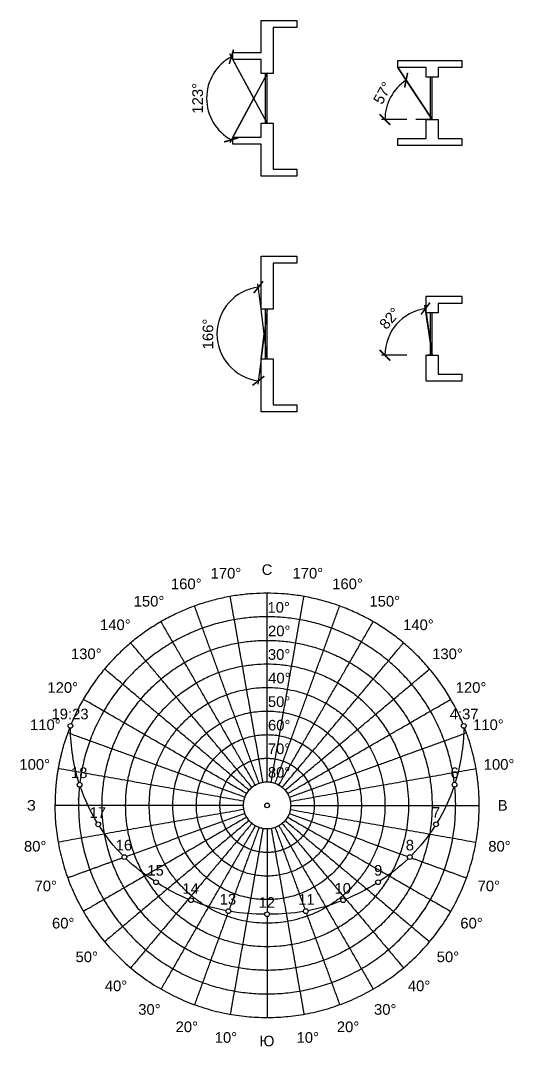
# Model space of a CAD drawing. Header units: metres. Extents: x -136 to 1605, y -2105 to 333.
# Drawn here: x -104.6 to 104.5, y -102.3 to 333 of the extents above; entities that cross this region are included whole.
import ezdxf

# ---------------------------------------------------------------- set-up
doc = ezdxf.new("R2010")
doc.units = ezdxf.units.M
doc.layers.add('118', color=7, linetype='Continuous', true_color=0x000000)
doc.styles.add('Meters Architectural', font='arial.ttf')
doc.dimstyles.new('Meters Architectural', dxfattribs={"dimscale": 1.5, "dimtxt": 3, "dimasz": 3, "dimexe": 1, "dimexo": 0.5, "dimgap": 1, "dimtad": 1, "dimtoh": 1, "dimdec": 0, "dimzin": 1, "dimdsep": 46, "dimtxsty": 'Meters Architectural', "dimblk": 'ARCHTICK', "dimcen": 3, "dimdle": 1.5, "dimadec": 0, "dimazin": 1, "dimtfac": 1, "dimtdec": 4, "dimtix": 1, "dimtofl": 0, "dimtmove": 1, "dimatfit": 3, "dimldrblk": 'OPEN90', "dimfxl": 1, "dimtolj": 1, "dimtzin": 1, "dimarcsym": 0})

# ---------------------------------------------------------------- blocks, each defined once
blk = doc.blocks.new('_ArchTick')
at = {"color": 0, "linetype": 'ByBlock', "const_width": 0.15}
blk.add_lwpolyline([(-0.5, -0.5), (0.5, 0.5)], dxfattribs=at)
blk = doc.blocks.new('*D27')
at = {"layer": '118', "color": 0, "lineweight": -2}
for p, q in [((64.07, 299.97), (58.14, 308.93)), ((59.25, 291), (48.5, 291))]:
    blk.add_line(p, q, dxfattribs=at)
blk.add_arc((70, 291), 20, 123.4792, 180, dxfattribs=at)
at = {"layer": 'Defpoints', "color": 0}
for p in [(54.17, 303.23), (64.48, 299.34), (60, 291), (70, 291), (70, 291)]:
    blk.add_point(p, dxfattribs=at)
at = {"layer": '118', "color": 0, "lineweight": -2, "xscale": 4.5, "yscale": 4.5, "zscale": 4.5}
for p, rotation in [((58.97, 307.68), 33.47920073008607), ((50, 291), 270)]:
    blk.add_blockref('_ArchTick', p, dxfattribs=dict(at, rotation=rotation))
at = {"layer": '118', "color": 0, "insert": (49.05, 302.26), "char_height": 4.5, "attachment_point": 5, "rotation": 61.7396, "style": 'Meters Architectural'}
blk.add_mtext('\\A1;57%%d', dxfattribs=at)
blk = doc.blocks.new('_Open90')
at = {"color": 0, "linetype": 'ByBlock', "lineweight": -2}
for p, q in [((0, 0), (-1, 0)), ((-0.5, 0.5), (0, 0)), ((0, 0), (-0.5, -0.5))]:
    blk.add_line(p, q, dxfattribs=at)
blk = doc.blocks.new('*D28')
at = {"layer": '118', "color": 0, "lineweight": -2}
for p, q in [((68.49, 201.64), (66.98, 212.29)), ((59.25, 191), (48.5, 191))]:
    blk.add_line(p, q, dxfattribs=at)
blk.add_arc((70, 191), 20, 98.0632, 180, dxfattribs=at)
at = {"layer": 'Defpoints', "color": 0}
for p in [(58.42, 207.31), (68.6, 200.9), (60, 191), (70, 191), (70, 191)]:
    blk.add_point(p, dxfattribs=at)
at = {"layer": '118', "color": 0, "lineweight": -2, "xscale": 4.5, "yscale": 4.5, "zscale": 4.5}
for p, rotation in [((67.19, 210.8), 8.06324616569725), ((50, 191), 270)]:
    blk.add_blockref('_ArchTick', p, dxfattribs=dict(at, rotation=rotation))
at = {"layer": '118', "color": 0, "insert": (52.03, 206.6), "char_height": 4.5, "attachment_point": 5, "rotation": 49.0316, "style": 'Meters Architectural'}
blk.add_mtext('\\A1;82%%d', dxfattribs=at)
blk = doc.blocks.new('*D29')
at = {"layer": '118', "color": 0, "lineweight": -2}
for p, q in [((-10.76, 309.46), (-15.86, 318.93)), ((-10.76, 290.54), (-15.86, 281.07))]:
    blk.add_line(p, q, dxfattribs=at)
blk.add_arc((-5.66, 300), 20, 118.3197, 241.6803, dxfattribs=at)
at = {"layer": 'Defpoints', "color": 0}
for p in [(-24.38, 307.02), (-10.4, 308.8), (-5.66, 300), (-5.66, 300), (-10.4, 291.2)]:
    blk.add_point(p, dxfattribs=at)
at = {"layer": '118', "color": 0, "lineweight": -2, "xscale": 4.5, "yscale": 4.5, "zscale": 4.5}
for p, rotation in [((-15.15, 317.61), 28.31973416197105), ((-15.15, 282.39), 331.680265838029)]:
    blk.add_blockref('_ArchTick', p, dxfattribs=dict(at, rotation=rotation))
at = {"layer": '118', "color": 0, "insert": (-29.46, 300), "char_height": 4.5, "attachment_point": 5, "rotation": 90, "style": 'Meters Architectural'}
blk.add_mtext('\\A1;123%%d', dxfattribs=at)
blk = doc.blocks.new('*D30')
at = {"layer": '118', "color": 0, "lineweight": -2}
for p, q in [((-2.57, 210.67), (-3.87, 221.34)), ((-2.57, 189.33), (-3.87, 178.66))]:
    blk.add_line(p, q, dxfattribs=at)
blk.add_arc((-1.27, 200), 20, 96.9234, 263.0766, dxfattribs=at)
at = {"layer": 'Defpoints', "color": 0}
for p in [(-18.98, 209.29), (-2.48, 209.93), (-1.27, 200), (-1.27, 200), (-2.48, 190.07)]:
    blk.add_point(p, dxfattribs=at)
at = {"layer": '118', "color": 0, "lineweight": -2, "xscale": 4.5, "yscale": 4.5, "zscale": 4.5}
for p, rotation in [((-3.69, 219.85), 6.923448914810548), ((-3.69, 180.15), 353.0765510851895)]:
    blk.add_blockref('_ArchTick', p, dxfattribs=dict(at, rotation=rotation))
at = {"layer": '118', "color": 0, "insert": (-25.07, 200), "char_height": 4.5, "attachment_point": 5, "rotation": 90, "style": 'Meters Architectural'}
blk.add_mtext('\\A1;166%%d', dxfattribs=at)

msp = doc.modelspace()

# ---------------------------------------------------------------- linework, layer by layer
at = {"layer": '118'}
for p, q in [((0, 289.5), (-14.55, 316.5)), ((0, 310.5), (-14.55, 283.5)), ((70, 291), (55.45, 313)), ((0, 189.5), (-2.55, 210.5)), ((0, 210.5), (-2.55, 189.5)), ((70, 191), (67.45, 209))]:
    msp.add_line(p, q, dxfattribs=at)
for points in [[(2.55, 310.5), (-2.55, 310.5), (-2.55, 316.5), (-14.55, 316.5), (-14.55, 319.5), (-2.55, 319.5), (-2.55, 333), (12.55, 333), (12.55, 330), (2.55, 330)], [(72.55, 309), (67.45, 309), (67.45, 313), (55.45, 313), (55.45, 316), (72.55, 316), (82.55, 316), (82.55, 313), (72.55, 313)], [(-2.55, 289.5), (2.55, 289.5), (2.55, 270), (12.55, 270), (12.55, 267), (-2.55, 267), (-2.55, 280.5), (-14.55, 280.5), (-14.55, 283.5), (-2.55, 283.5)], [(67.45, 291), (72.55, 291), (72.55, 283), (82.55, 283), (82.55, 280), (72.55, 280), (55.45, 280), (55.45, 283), (67.45, 283)], [(2.55, 210.5), (-2.55, 210.5), (-2.55, 233), (12.55, 233), (12.55, 230), (2.55, 230)], [(72.55, 209), (67.45, 209), (67.45, 213), (67.45, 216), (82.55, 216), (82.55, 213), (72.55, 213)], [(-2.55, 189.5), (2.55, 189.5), (2.55, 170), (12.55, 170), (12.55, 167), (-2.55, 167)], [(67.45, 191), (72.55, 191), (72.55, 183), (82.55, 183), (82.55, 180), (67.45, 180), (67.45, 183)]]:
    msp.add_lwpolyline(points, close=True, dxfattribs=at)
for points in [[(-14.55, 283.5), (-5.66, 300), (-14.55, 316.5)], [(55.45, 313), (70, 291), (63.05, 291)], [(-2.55, 189.5), (-1.27, 200), (-2.55, 210.5)], [(67.45, 209), (70, 191), (67.72, 191)]]:
    msp.add_lwpolyline(points, dxfattribs=at)
for centre in [(-83.45, 33.71), (83.45, 33.71), (-79.52, 8.78), (79.52, 8.78), (0, 0), (-71.65, -8.04), (71.65, -8.04), (-60.55, -21.92), (60.55, -21.92), (-47.11, -32.62), (47.11, -32.62), (-32.26, -40.27), (32.26, -40.27), (-16.43, -44.89), (0, -46.2), (16.43, -44.89)]:
    msp.add_circle(centre, 1, dxfattribs=at)
for points, degree in [([(0, 310.5), (-0.42, 310.5), (-0.85, 310.5)], 2), ([(-0.85, 310.5), (-0.85, 300), (-0.85, 289.5)], 2), ([(0, 289.5), (0, 300), (0, 310.5)], 2), ([(70, 309), (69.58, 309), (69.15, 309)], 2), ([(69.15, 309), (69.15, 300), (69.15, 291)], 2), ([(70, 291), (70, 300), (70, 309)], 2), ([(-0.85, 289.5), (-0.42, 289.5), (0, 289.5)], 2), ([(69.15, 291), (69.58, 291), (70, 291)], 2), ([(0, 210.5), (-0.42, 210.5), (-0.85, 210.5)], 2), ([(-0.85, 210.5), (-0.85, 200), (-0.85, 189.5)], 2), ([(0, 189.5), (0, 200), (0, 210.5)], 2), ([(70, 209), (69.58, 209), (69.15, 209)], 2), ([(69.15, 209), (69.15, 200), (69.15, 191)], 2), ([(70, 191), (70, 200), (70, 209)], 2), ([(-0.85, 189.5), (-0.42, 189.5), (0, 189.5)], 2), ([(69.15, 191), (69.58, 191), (70, 191)], 2), ([(-1.74, 9.85), (-8.68, 49.24), (-15.63, 88.63)], 2), ([(0, 10), (0, 50), (0, 90)], 2), ([(1.74, 9.85), (8.68, 49.24), (15.63, 88.63)], 2), ([(-3.42, 9.4), (-17.1, 46.98), (-30.78, 84.57)], 2), ([(3.42, 9.4), (17.1, 46.98), (30.78, 84.57)], 2), ([(-5, 8.66), (-25, 43.3), (-45, 77.94)], 2), ([(5, 8.66), (25, 43.3), (45, 77.94)], 2), ([(-6.43, 7.66), (-32.14, 38.3), (-57.85, 68.94)], 2), ([(6.43, 7.66), (32.14, 38.3), (57.85, 68.94)], 2), ([(-7.66, 6.43), (-38.3, 32.14), (-68.94, 57.85)], 2), ([(7.66, 6.43), (38.3, 32.14), (68.94, 57.85)], 2), ([(-8.66, 5), (-43.3, 25), (-77.94, 45)], 2), ([(8.66, 5), (43.3, 25), (77.94, 45)], 2), ([(-9.4, 3.42), (-46.98, 17.1), (-84.57, 30.78)], 2), ([(-79.82, 9.73), (-82.14, 17.16), (-83.34, 24.96), (-83.44, 32.71)], 3), ([(9.4, 3.42), (46.98, 17.1), (84.57, 30.78)], 2), ([(83.44, 32.71), (83.34, 24.96), (82.14, 17.16), (79.82, 9.73)], 3), ([(-9.85, 1.74), (-49.24, 8.68), (-88.63, 15.63)], 2), ([(9.85, 1.74), (49.24, 8.68), (88.63, 15.63)], 2), ([(-72.18, -7.19), (-75.05, -2.45), (-77.41, 2.58), (-79.2, 7.83)], 3), ([(79.2, 7.83), (77.41, 2.58), (75.05, -2.45), (72.18, -7.19)], 3), ([(-10, 0), (-50, 0), (-90, 0)], 2), ([(10, 0), (50, 0), (90, 0)], 2), ([(-9.85, -1.74), (-49.24, -8.68), (-88.63, -15.63)], 2), ([(-9.4, -3.42), (-34.49, -12.55), (-59.58, -21.69)], 2), ([(9.4, -3.42), (34.49, -12.55), (59.58, -21.69)], 2), ([(9.85, -1.74), (49.24, -8.68), (88.63, -15.63)], 2), ([(-8.66, -5), (-43.3, -25), (-77.94, -45)], 2), ([(-7.66, -6.43), (-38.3, -32.14), (-68.94, -57.85)], 2), ([(-6.43, -7.66), (-32.14, -38.3), (-57.85, -68.94)], 2), ([(-5, -8.66), (-25, -43.3), (-45, -77.94)], 2), ([(5, -8.66), (25, -43.3), (45, -77.94)], 2), ([(6.43, -7.66), (32.14, -38.3), (57.85, -68.94)], 2), ([(7.66, -6.43), (38.3, -32.14), (68.94, -57.85)], 2), ([(8.66, -5), (43.3, -25), (77.94, -45)], 2), ([(-61.26, -21.21), (-64.96, -17.46), (-68.26, -13.31), (-71.12, -8.88)], 3), ([(-3.42, -9.4), (-9.71, -26.69), (-16.01, -43.98)], 2), ([(-1.74, -9.85), (-8.68, -49.24), (-15.63, -88.63)], 2), ([(0, -10), (0, -27.6), (0, -45.2)], 2), ([(1.74, -9.85), (8.68, -49.24), (15.63, -88.63)], 2), ([(3.42, -9.4), (9.71, -26.69), (16.01, -43.98)], 2), ([(71.12, -8.88), (68.26, -13.31), (64.96, -17.46), (61.26, -21.21)], 3), ([(-61.45, -22.37), (-73.01, -26.57), (-84.57, -30.78)], 2), ([(-47.95, -32.08), (-52.19, -29.29), (-56.19, -26.14), (-59.84, -22.62)], 3), ([(59.84, -22.62), (56.19, -26.14), (52.19, -29.29), (47.95, -32.08)], 3), ([(61.45, -22.37), (73.01, -26.57), (84.57, -30.78)], 2), ([(-33.19, -39.89), (-37.72, -38.01), (-42.1, -35.76), (-46.26, -33.15)], 3), ([(46.26, -33.15), (42.1, -35.76), (37.72, -38.01), (33.19, -39.89)], 3), ([(-17.41, -44.71), (-22.16, -43.79), (-26.82, -42.4), (-31.33, -40.64)], 3), ([(31.33, -40.64), (26.82, -42.4), (22.16, -43.79), (17.41, -44.71)], 3), ([(-16.69, -45.85), (-23.74, -65.21), (-30.78, -84.57)], 2), ([(-1, -46.2), (-5.84, -46.16), (-10.68, -45.84), (-15.44, -45.06)], 3), ([(0, -47.2), (0, -68.6), (0, -90)], 2), ([(15.44, -45.06), (10.68, -45.84), (5.84, -46.16), (1, -46.2)], 3), ([(16.69, -45.85), (23.74, -65.21), (30.78, -84.57)], 2)]:
    msp.add_open_spline(points, degree=degree, dxfattribs=at)
for points, weights, knots in [([(83.07, 34.64), (59.98, 90), (0, 90), (-59.98, 90), (-83.07, 34.64)], [0.886905737086, 0.783665351133, 1, 0.783665351133, 0.886905737086], [36.95276, 36.95276, 36.95276, 141.371669, 141.371669, 245.790579, 245.790579, 245.790579]), ([(79.4, 9.77), (70.76, 80), (0, 80), (-70.76, 80), (-79.4, 9.77)], [0.954659029189, 0.731871107724, 1, 0.731871107724, 0.954659029189], [10.624954, 10.624954, 10.624954, 125.663706, 125.663706, 240.702458, 240.702458, 240.702458]), ([(70, 0), (70, 70), (0, 70), (-70, 70), (-70, 0), (-70, -70), (0, -70), (70, -70), (70, 0)], [1, 0.707106781187, 1, 0.707106781187, 1, 0.707106781187, 1, 0.707106781187, 1], [0, 0, 0, 109.955743, 109.955743, 219.911486, 219.911486, 329.867229, 329.867229, 439.822972, 439.822972, 439.822972]), ([(60, 0), (60, 60), (0, 60), (-60, 60), (-60, 0), (-60, -60), (0, -60), (60, -60), (60, 0)], [1, 0.707106781187, 1, 0.707106781187, 1, 0.707106781187, 1, 0.707106781187, 1], [0, 0, 0, 94.24778, 94.24778, 188.495559, 188.495559, 282.743339, 282.743339, 376.991118, 376.991118, 376.991118]), ([(50, 0), (50, 50), (0, 50), (-50, 50), (-50, 0), (-50, -50), (0, -50), (50, -50), (50, 0)], [1, 0.707106781187, 1, 0.707106781187, 1, 0.707106781187, 1, 0.707106781187, 1], [0, 0, 0, 78.539816, 78.539816, 157.079633, 157.079633, 235.619449, 235.619449, 314.159265, 314.159265, 314.159265]), ([(40, 0), (40, 40), (0, 40), (-40, 40), (-40, 0), (-40, -40), (0, -40), (40, -40), (40, 0)], [1, 0.707106781187, 1, 0.707106781187, 1, 0.707106781187, 1, 0.707106781187, 1], [0, 0, 0, 62.831853, 62.831853, 125.663706, 125.663706, 188.495559, 188.495559, 251.327412, 251.327412, 251.327412]), ([(-83.82, 32.79), (-90, 16.98), (-90, 0), (-90, -90), (0, -90), (90, -90), (90, 0)], [0.89092472392, 0.927532475846, 1, 0.707106781187, 1, 0.707106781187, 1], [247.765216, 247.765216, 247.765216, 282.743339, 282.743339, 424.115008, 424.115008, 565.486678, 565.486678, 565.486678]), ([(30, 0), (30, 30), (0, 30), (-30, 30), (-30, 0), (-30, -30), (0, -30), (30, -30), (30, 0)], [1, 0.707106781187, 1, 0.707106781187, 1, 0.707106781187, 1, 0.707106781187, 1], [0, 0, 0, 47.12389, 47.12389, 94.24778, 94.24778, 141.371669, 141.371669, 188.495559, 188.495559, 188.495559]), ([(20, 0), (20, 20), (0, 20), (-20, 20), (-20, 0), (-20, -20), (0, -20), (20, -20), (20, 0)], [1, 0.707106781187, 1, 0.707106781187, 1, 0.707106781187, 1, 0.707106781187, 1], [0, 0, 0, 31.415927, 31.415927, 62.831853, 62.831853, 94.24778, 94.24778, 125.663706, 125.663706, 125.663706]), ([(10, 0), (10, 10), (0, 10), (-10, 10), (-10, 0), (-10, -10), (0, -10), (10, -10), (10, 0)], [1, 0.707106781187, 1, 0.707106781187, 1, 0.707106781187, 1, 0.707106781187, 1], [0, 0, 0, 15.707963, 15.707963, 31.415927, 31.415927, 47.12389, 47.12389, 62.831853, 62.831853, 62.831853]), ([(-79.62, 7.78), (-80, 3.9), (-80, 0), (-80, -80), (0, -80), (80, -80), (80, 0)], [0.963077416871, 0.980200231442, 1, 0.707106781187, 1, 0.707106781187, 1], [242.832466, 242.832466, 242.832466, 251.327412, 251.327412, 376.991118, 376.991118, 502.654825, 502.654825, 502.654825])]:
    msp.add_rational_spline(points, weights, degree=2, knots=knots, dxfattribs=at)
for points, weights in [([(90, 0), (90, 16.98), (83.82, 32.79)], [1, 0.927532475846, 0.89092472392]), ([(80, 0), (80, 3.9), (79.62, 7.78)], [1, 0.980200231442, 0.963077416871])]:
    msp.add_rational_spline(points, weights, degree=2, dxfattribs=at)
for p in [(-5.66, 300), (-1.27, 200)]:
    msp.add_point(p, dxfattribs=at)

# ---------------------------------------------------------------- texts
at = {"layer": '118', "char_height": 4.5, "attachment_point": 1, "style": 'Meters Architectural'}
for s, insert, width in [('170°', (-23.96, 100.74), 34.0435), ('С', (-2.29, 102.26), 17.5598), ('170°', (10.77, 100.74), 34.0435), ('160°', (-40.79, 96.23), 34.0435), ('160°', (27.61, 96.23), 34.0435), ('150°', (-56.59, 88.86), 34.0435), ('150°', (43.41, 88.86), 34.0435), ('10°', (0.15, 86.26), 27.0978), ('140°', (-70.87, 78.87), 34.0435), ('140°', (57.69, 78.87), 34.0435), ('20°', (0.39, 76.26), 27.0978), ('130°', (-83.2, 66.54), 34.0435), ('30°', (0.35, 66.26), 27.0978), ('130°', (70.01, 66.54), 34.0435), ('120°', (-93.19, 52.26), 34.0435), ('40°', (0.44, 56.26), 27.0978), ('120°', (80.01, 52.26), 34.0435), ('50°', (0.35, 46.26), 27.0978), ('19:23', (-91.46, 41.01), 39.7174), ('4:37', (77.47, 41.01), 32.7717), ('110°', (-100.56, 36.46), 34.0435), ('60°', (0.37, 36.26), 27.0978), ('110°', (87.38, 36.46), 34.0435), ('70°', (0.33, 26.26), 27.0978), ('100°', (-105.07, 19.63), 34.0435), ('100°', (91.89, 19.63), 34.0435), ('18', (-83.2, 16.08), 22.4022), ('80°', (0.35, 16.26), 27.0978), ('6', (77.8, 16.08), 15.4076), ('З', (-101.88, 2.26), 16.0924), ('В', (97.85, 2.25), 16.7283), ('17', (-75.32, -0.79), 22.3533), ('7', (69.9, -0.75), 15.4076), ('80°', (-103.13, -15.1), 27.0978), ('16', (-64.22, -14.62), 22.3533), ('8', (58.82, -14.62), 15.4565), ('80°', (93.83, -15.1), 27.0978), ('15', (-50.8, -25.32), 22.4511), ('9', (45.37, -25.32), 15.4565), ('70°', (-98.64, -31.94), 27.0978), ('14', (-35.92, -33.02), 22.3043), ('10', (28.59, -32.97), 22.3533), ('70°', (89.3, -31.94), 27.0978), ('13', (-20.1, -37.59), 22.3533), ('12', (-3.64, -38.95), 22.2554), ('11', (13.19, -37.64), 20.6413), ('60°', (-91.24, -47.74), 27.0978), ('60°', (81.97, -47.74), 27.0978), ('50°', (-81.25, -62.02), 27.0978), ('50°', (71.96, -62.02), 27.0978), ('40°', (-68.84, -74.34), 27.0978), ('40°', (59.72, -74.34), 27.0978), ('30°', (-54.65, -84.34), 27.0978), ('30°', (45.35, -84.34), 27.0978), ('20°', (-38.81, -91.71), 27.0978), ('20°', (29.59, -91.71), 27.0978), ('10°', (-22.22, -96.22), 27.0978), ('Ю', (-3.25, -97.74), 21.0326), ('10°', (12.51, -96.22), 27.0978)]:
    msp.add_mtext(s, dxfattribs=dict(at, insert=insert, width=width))

# ---------------------------------------------------------------- dimensions: what is measured, and where the dimension line sits
at = {"layer": '118'}
for base, line1, line2, picture, middle in [((-24.38, 307.02), ((-10.4, 291.2), (-5.66, 300)), ((-5.66, 300), (-10.4, 308.8)), '*D29', (-29.46, 300)), ((54.17, 303.23), ((64.48, 299.34), (70, 291)), ((70, 291), (60, 291)), '*D27', (49.05, 302.26)), ((-18.98, 209.29), ((-2.48, 190.07), (-1.27, 200)), ((-1.27, 200), (-2.48, 209.93)), '*D30', (-25.07, 200)), ((58.42, 207.31), ((68.6, 200.9), (70, 191)), ((70, 191), (60, 191)), '*D28', (52.03, 206.6))]:
    dim = msp.add_angular_dim_2l(base=base, line1=line1, line2=line2, dimstyle='Meters Architectural', override={"dimtad": 1, "dimtxsty": 'Meters Architectural', "dimblk": 'ArchTick', "dimsah": 0}, dxfattribs=at)
    dim.commit()
    dim.dimension.update_dxf_attribs({"geometry": picture, "text_midpoint": middle})

doc.saveas('drawing.dxf')
